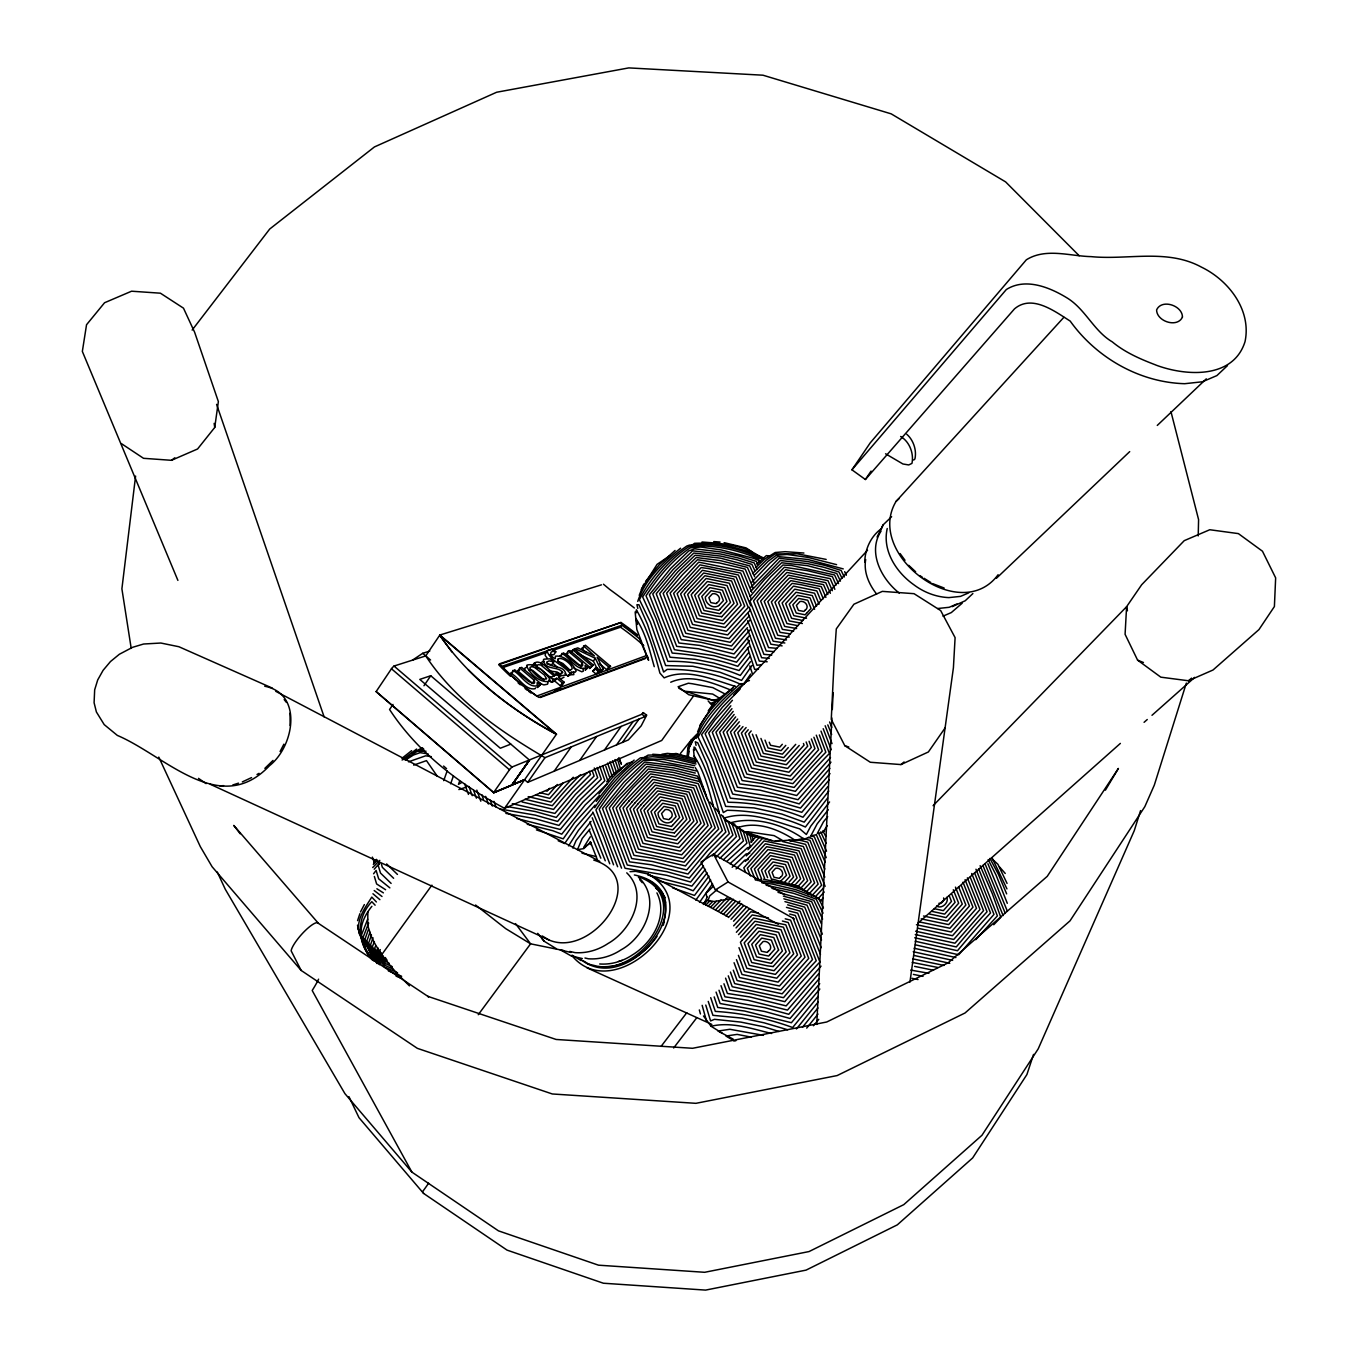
<?xml version="1.0" encoding="UTF-8"?>
<svg xmlns="http://www.w3.org/2000/svg" width="1358" height="1358" viewBox="0 0 1358 1358"><rect width="100%" height="100%" fill="white"/><g stroke="black" fill="none" stroke-linecap="round" stroke-linejoin="round"><path stroke-width="1.5" d="M524.629 669.664L525.088 667.898L527.26 667.151M1198.214 535.918L1198.588 519.622L1170.952 411.644M816.752 1024.441L831.894 718.009M832.301 709.555L833.15 692.648M687.063 756.508L687.861 747.63L691.273 739.94L697.078 733.982M687.98 756.864L688.744 748.224L692.071 740.755L697.706 734.95M135.596 476.047L121.897 588.829L131.2 648.377M887.232 528.517C882.106 550.635 896.331 572.397 913.798 584.721A59.888 53.115 45 0 0 948.919 597.605L960.513 596.383L968.695 592.886M864.757 562.229C864.927 549.175 870.868 536.155 881.631 528.5M865.691 559.547C863.467 571.905 868.95 584.483 876.589 593.989M909.945 982.123L953.418 667.712L955.098 637.632L940.653 610.557L914.036 593.684L882.344 591.375L853.927 604.225L836.29 628.907L834.219 658.902L831.266 719.384L844.795 745.678L870.325 762.262L900.948 764.571L928.363 751.976L945.1 727.922M121.303 443.557L143.524 458.308L171.481 460.311L197.572 448.989L214.734 427.464L218.366 401.595L194.618 332.218L183.483 308.164L160.414 293.192L131.573 291.206L104.566 302.732L86.539 324.732L82.346 351.433L177.898 580.392M687.759 755.235L688.947 746.662L692.682 739.363L697.197 735.204M688.455 755.404L689.049 751.195M367.882 912.118L367.645 925.29L371.192 936.137A108.929 42.743 36.2 0 0 381.802 954.572A118.367 46.359 36.2 0 0 398.573 975.01L409.437 985.874M662.517 925.46C669.477 908.383 663.773 885.789 645.322 879.016M663.366 924.985L664.249 921.267M564.045 677.201L560.447 679.136M1140.567 810.59L1134.27 830.655L1038.208 1048.851L981.97 1135.271L903.766 1204.648L809.029 1251.567L704.683 1272.293L598.505 1265.181L498.471 1230.857L411.898 1172.107L344.915 1093.631L225.275 889.252L217.297 872.057M1186.349 683.091L1154.317 785.111L1144.845 806.635L1070.019 920.843L965.012 1013L837.139 1075.57L695.941 1103.324L552.316 1093.971L417.347 1048.342L301.17 970.444L212.103 866.744L200.288 846.577L158.784 757.085M1033.557 1054.385L1026.903 1074.551L972.651 1157.95L897.298 1224.865L806.075 1270.12L705.6 1290.1L603.376 1283.225L507.026 1250.107L423.611 1193.444L359.004 1117.685L348.938 1096.636M357.578 920.622L359.887 913.696M450.635 783.804L453.402 775.961M459.632 781.071L458.478 784.364L461.533 782.615M443.726 780.646L447.172 770.869M368.391 929.517L364.979 939.193L377.863 963.45M369.936 932.267L366.83 941.077L373.976 956.168L379.544 964.723M371.481 935.034L368.663 942.944L380.206 964.418M373.043 937.784L370.53 944.829L380.868 964.129M639.228 595.347L643.794 584.076M637.734 601.424C645.016 579.323 663.06 562.535 680.596 548.208M375.555 946.102L374.689 948.224L385.18 965.402A143.405 83.076 -7.9 0 0 392.479 968.729M377.914 947.867L377.218 949.565L385.774 963.688L392.224 966.641M380.274 949.615L379.731 950.906L385.791 961.074L389.186 963.314M535.493 687.929L535.171 688.693C525.24 690.866 518.535 676.691 510.795 673.33L514.699 669.749L528.449 681.326L533.1 683.566A7.792 2.886 34.6 0 0 534.611 682.344L534.339 680.375L519.758 668L517.754 670.903L532.336 683.261L534.339 680.375M568.544 845.915L578.389 830.434L592.597 813.255M572.889 848.088L576.081 840.534L591.086 821.403M374.401 941.586L372.381 946.713L384.569 967.117L397.554 972.752M697.588 732.03C704.513 713.137 720.385 699.336 734.661 685.977M696.077 738.362C704.751 716.175 722.897 699.132 740.399 683.719L744.167 683.685M1063.874 317.297L896.093 501.357C864.384 554.132 959.987 626.411 998.13 574.706M367.678 919.162L361.296 935.458L374.469 960.887M368.68 923.016L363.129 937.326L371.566 955.115L377.1 963.603M699.489 902.391L712.526 883.786M703.597 904.479L707.28 897.027M881.732 527.719L883.175 524.816L891.629 516.702M877.064 537.055L883.175 524.816M881.104 531.029C867.236 552.197 881.495 579.204 899.285 593.09M689.626 747.002L693.293 739.838L697.74 735.747M280.087 751.534L283.89 744.167M360.481 911.965L364.368 904.564M1105.395 790.186L1118.415 768.424L1047.239 876.351L947.561 963.348M371.871 906.312C356.679 925.104 357.578 942.401 373.586 960.836M601.441 584.84L439.839 635.035L425.733 655.914L394.007 666.048L392.156 667.813A4.787 1.307 -49.2 0 0 391.46 668.764L376.115 691.629L493.82 792.766L512.17 785.06M606.653 781.919L612.051 775.095L627.396 764.011M393.005 704.429L389.576 709.504C417.551 752.434 459.887 784.364 504.582 808.333L661.719 740.466L693.038 696.654M590.306 836.766L583.634 847.443L591.019 842.673M851.941 469.817L1006.312 289.543C1025.663 277.27 1050.311 287.506 1067.829 298.404C1085.738 309.845 1093.988 331.097 1112.321 341.893C1124.933 352.384 1140.279 359.072 1155.488 364.861L1156.065 365.132C1185.941 376.268 1233.353 379.188 1245.048 341.571C1251.618 310.116 1228.735 280.359 1201.524 267.17C1167.201 248.412 1127.938 260.227 1091.102 256.628C1069.815 256.136 1045.847 247.614 1026.359 259.785L870.223 442.878L851.941 469.817L865.385 479.51L871.072 471.073M423.968 685.739L430.741 675.741L529.45 760.056L512.051 784.975L524.595 779.73L527.685 782.378L628.381 739.906L641.197 725.851L646.748 715.106L643.064 712.627L641.961 714.206L512 767.032L510.184 768.849A4.838 1.103 -49.4 0 0 509.471 769.799L493.633 792.529L376.149 691.578M548.751 680.035L551.45 682.327L554.828 681.105L560.396 685.807L562.212 685.145L564.215 682.276L558.647 677.574L559.869 677.116L557.17 674.841L555.931 675.282C550.703 673.144 538.277 653.979 532.234 666.065L534.543 664.707M555.829 651.84C548.496 649.616 549.667 656.44 555.269 658.698L555.422 656.169C563.876 654.946 573.195 663.57 576.131 671.073L575.113 672.244L571.107 672.057L571.837 672.787L570.139 673.398C563.96 665.182 549.854 661.006 546.951 650.601L552.468 649.005L555.829 651.84L553.86 654.675L549.277 654.709M553.758 661.889L549.039 660.888L546.544 662.178C550.907 668.866 565.183 664.418 565.862 675.028L559.903 675.978L556.424 673.042L560.922 673.823L562.755 672.516C558.274 665.895 546.51 670.665 543.506 661.295A10.117 3.684 34.7 0 1 544.015 659.156L550.126 658.834L553.758 661.889L551.671 664.775L547.053 663.756M541.163 683.889L537.293 687.471L541.163 683.889L521.625 667.355L519.758 668M580.749 667.847L580.46 665.963L566.252 653.996L568.221 651.178L582.412 663.145L582.718 665.03A7.554 2.716 34.8 0 1 581.326 666.201L576.844 664.011L563.468 652.825L559.717 656.27L561.516 655.659M596.23 801.441L614.902 777.964L634.152 760.09M594.702 807.671C607.298 788.964 621.981 771.191 640.348 757.883L652.604 756.695L674.926 758.969L696.009 764.011M554.437 675.911L556.525 673.008M574.332 649.056L570.632 652.468L574.332 649.056L593.293 665.013L589.593 668.459L593.293 665.013M551.45 682.327L553.453 679.441L556.814 678.236L562.399 682.938L564.215 682.276M554.828 681.105L556.814 678.236M562.365 671.633L560.396 674.485L557.187 672.04L548.7 670.801M585.943 652.247L581.631 648.632L585.4 645.203L610.54 666.337L606.788 669.783L599.54 663.706M560.396 685.807L562.399 682.938M565.064 673.636L568.17 676.25L570.139 673.398M571.837 672.787L568.17 676.25M580.46 665.963L582.412 663.145M588.999 666.574L585.281 670.02L588.999 666.574L569.987 650.567L568.221 651.178M610.54 666.337L608.74 666.999L597.147 657.255L603.173 669.036L598.997 672.668L593.378 661.108L595.33 658.307L575.351 648.7L577.744 647.868L594.481 655.965L583.584 645.848M510.472 676.25A101.392 36.904 34.7 0 1 498.726 664.724L620.996 622.473A98.574 34.884 34.9 0 1 637.496 634.848M552.417 650.567L620.504 627.192L621.862 625.257L623.458 626.378A95.501 33.814 34.9 0 1 639.194 638.549M529.416 760.09L512 784.856L529.45 760.056L512 784.856L524.595 779.73L493.82 792.766M592.665 671.175L596.603 667.644L599.913 670.445L597.944 673.245L595.975 673.975L592.665 671.175L596.603 667.644M595.975 673.975L599.913 670.445M504.582 808.333L556.491 734.169L439.839 635.035M601.204 671.837L603.173 669.036M527.685 782.378L544.982 757.679L644.897 716.668L646.001 715.106M606.788 669.783L608.74 666.999M752.009 665.471L741.553 680.392L719.723 672.176L692.801 666.286L665.641 665.573L650.414 622.27L639.431 599.659C650.159 578.338 667.117 559.615 686.775 546.052L689.372 545.135C713.952 542.521 738.871 548.106 761.159 558.427M554.132 771.225L571.226 746.917M743.912 683.702L750.702 674.043M579.696 760.446L596.603 736.494M704.462 904.055L706.771 900.795M604.446 750.006L621.132 726.428M616.515 744.914L633.117 721.505M622.473 742.402L639.024 719.078M827.209 825.664L823.661 831.215L824.662 831.011M695.805 900.099L710.641 879.916M381.802 954.572L431.912 885.161M478.254 1014.715L530.588 943.827L563.808 950.6M796.416 1028.957L818.178 1002.017M802.459 1027.327L817.94 1007.959M806.703 1028.108L817.991 1014.07M374.214 869.222L379.748 862.924L378.22 865.538L380.512 873.075L391.121 883.413M373.569 873.788L376.115 870.444L378.661 878.813L389.865 887.877M661.057 1046.424L686.792 1012.695M673.653 1047.986L696.603 1017.94M192.14 330.079L269.699 229.044L374.435 146.936L496.638 92.242L628.788 67.9L762.958 75.199L891.188 113.851L1005.616 181.887L1079.186 255.728M373.942 862.602L376.506 859.342M750.193 596.451L764.622 579.425L781.665 562.755L807.416 565.675L836.766 573.449L840.449 581.139M748.241 653.13L737.801 666.32C716.634 659.088 694.515 654.675 672.21 653.079L649.379 594.753L670.784 568.357L688.795 550.907L694.753 548.819L721.013 551.976L739.227 556.084L756.406 561.397L757.764 564.13M749.989 656.627L739.058 670.513L713.833 663.077L695.092 659.309L670.02 657.221L656.304 619.18L646.001 595.822C658.002 577.727 672.142 560.073 690.254 547.817L700.728 547.053L721.2 549.922L753.605 558.342L758.63 560.362L759.682 562.008M750.533 661.635L740.297 675.452C717.635 665.895 692.444 660.718 667.83 661.397L653.351 620.521L642.64 596.892C655.15 577.778 669.681 559.089 689.083 546.527C712.865 544.151 737.173 549.617 759.003 559.038L760.803 557.849M273.009 760.429L264.861 768.356M680.494 753.384L691.273 739.94M545.543 652.74L545.169 655.405L547.206 658.189M657.017 936.324C647.002 950.872 631.928 962.211 614.461 965.844M645.542 581.428L659.309 564.741L675.062 550.465M598.929 793.938L612.696 777.285L626.785 763.586L632.319 761.923M590.034 828.957L582.209 838.463L577.473 849.65L583.855 848.597L589.712 842.911M827.497 798.198L805.379 827.022C780.85 815.954 754.013 810.777 727.175 810.285L723.339 812.576L706.89 763.705L697.723 742.758L695.262 741.791L696.077 745.423M829.568 801.95L810.709 826.224L806.363 834.508L799.743 828.838C775.724 821.862 748.665 809.707 723.763 818.229M828.261 809.741L817.143 823.916L810.862 835.815L816.124 834.797M827.701 816.65L823.491 821.76L817.261 833.506L822.625 832.335M813.425 1025.748L818.755 1019.349M739.838 725.63L734.101 732.403L749.192 771.072L791.561 779.832L818.602 749.803L813.9 737.241M742.979 726.598L737.75 732.76L751.551 768.068L790.271 776.029L814.97 748.597L811.371 738.973M746.119 727.548L741.4 733.116L753.911 765.063L788.964 772.227L811.337 747.375L809.062 741.264M748.224 729.755L745.067 733.473L756.27 762.059L787.657 768.424L807.704 746.17L806.16 741.977M751.195 730.927L748.716 733.829L758.63 759.054L786.367 764.707L804.072 745.101L803.444 743.488M549.566 788.319L547.206 791.103L546.12 790.814M818.195 996.297L792.648 1027.514C767.915 1018.517 741.604 1012.966 715.31 1011.404L710.709 997.672M703.512 866.081L690.611 882.038L666.727 875.333L625.053 868.271L602.511 808.485L623.899 782.225L644.778 762.025L674.213 765.657L696.281 770.954M705.43 869.324L691.884 886.112L647.851 875.027M707.077 872.871L693.208 890.78L684.483 887.402L658.545 880.884M708.978 876.114L694.498 895.448L672.533 887.826M827.752 786.723L802.985 817.227C779.339 807.738 753.486 802.459 727.99 802.272L713.052 760.09L701.56 734.678L722.388 707.263L740.076 689.134M828.821 791.069L804.191 822.133L781.835 814.07L754.029 807.908L725.664 806.38L709.962 761.736L698.046 737.088C709.928 715.462 727.192 696.45 746.764 681.461L749.446 680.511M975.74 939.685L997.4 915.852L978.762 869.035M730.842 705.804L708.706 732.947L732.692 794.074L776.046 801.067L800.524 808.078L830.027 773.585M731.945 708.689L712.305 732.301L735.034 790.696L776.25 797.316L799.251 803.902L829.891 768.39M733.201 711.405L715.921 732.234L737.394 787.301L760.073 790.203L797.995 799.709L830.977 762.144M734.152 714.495L719.553 732.183L739.754 783.922L761.295 786.757L796.722 795.533L830.502 757.526M735.68 716.905L723.169 732.115L742.113 780.527L762.5 783.549L795.449 791.341L796.535 789.966A99.219 15.566 -50 0 1 829.415 753.503L820.996 731.113M751.772 582.31L769.799 563.18L777.71 556.525L807.738 559.445L843.25 568.9M750.499 587.708L779.051 558.274L807.637 561.516L825.002 565.42L841.094 570.411L844.286 576.997M750.923 591.205L780.358 560.514L807.518 563.587L823.933 567.288L838.921 571.939L842.011 578.287M749.514 640.603L735.272 658.07L698.521 648.801L676.691 646.357L656.22 593.752L675.452 570.683L693.836 553.046L720.623 556.084L736.953 559.768L751.942 564.402L754.878 570.716M749.124 646.578L736.545 662.195L714.189 655.676L674.451 649.718L652.774 593.938L673.11 569.511L692.614 550.839L720.809 554.03L738.09 557.917L754.182 562.891L757.221 569.426M865.385 479.51L1014.494 308.877C1031.978 293.939 1054.928 311.44 1070.189 321.082C1096.398 357.731 1139.379 382.413 1184.702 383.703L1202.407 381.785L1216.887 375.589L1227.496 365.591M733.643 925.85L749.514 908.621M736.019 927.938L750.855 911.778L758.358 913.017M736.375 932.284L752.213 914.936L768.424 917.889M738.531 934.644L753.571 918.093L785.807 924.849L797.502 954.861L776.793 978.201L744.405 971.394L738.413 955.336M740.449 937.241L754.929 921.25L783.43 927.191L793.734 953.808L775.435 974.382L746.849 968.322L738.99 947.629M746.306 855.896L762.806 838.022M745.338 861.43L764.079 840.908L801.152 848.648L814.647 882.972L806.907 891.238M737.7 719.078L726.819 732.047L744.473 777.132L794.158 787.453L802.357 777.761A92.412 14.615 -50 0 1 825.851 752.247L819.366 734.967M739.261 721.794L730.451 732.047L746.832 774.077L792.868 783.651L822.235 751.025L816.277 735.17M782.31 744.286L779.781 747.138L770.512 745.27L769.239 742.232M784.958 881.834L790.05 876.182L785.535 864.605L773.008 861.957L764.978 870.919L767.61 877.641M749.616 635.408L734.016 653.945L699.676 645.423L678.949 642.996L659.682 593.582L677.795 571.837L695.041 555.269L720.436 558.155L749.701 565.913L754.658 576.794M557.323 784.483L548.479 794.753L539.907 792.614M563.383 782.734L549.752 798.402L536.206 795.024M785.79 745.372L781.105 750.651L768.068 747.969L764.995 740.11M788.268 747.579L782.412 754.165L765.708 750.685L760.921 738.429M793.734 886.435L800.626 878.83L792.257 857.407L769.901 852.62L754.403 869.018L758.562 879.645M797.502 887.046L804.14 879.712L794.498 855.065L773.721 850.532L767.915 849.599L750.872 868.611L755.489 880.154M800.897 888.064L807.654 880.714L796.722 852.926L790.611 851.364L766.625 846.696L747.341 868.203L750.465 875.944M788.947 882.191L793.581 877.064L787.776 862.194L771.734 858.799L761.448 870.257L764.588 878.303M791.341 884.313L797.095 877.947L790.016 859.801L770.461 855.625L757.934 869.595L761.583 878.982M820.419 901.101L823.033 898.232M778.626 950.04L770.02 959.733L756.576 956.864L751.755 944.319L760.361 934.66L764.86 935.577L773.788 937.529L778.609 950.006M803.613 889.897L811.15 881.834L798.945 850.787L765.352 843.793L743.828 867.796L745.695 872.396M808.333 894.616L818.144 884.092L803.376 846.509L782.497 841.536M811.694 895.873L821.624 885.212L806.958 847.579L805.583 844.37L788.862 840.279M819.842 989.014L791.391 1022.727L744.608 1011.031L717.72 1007.449L714.172 996.891M728.448 917.482L741.604 903.562M730.994 919.332L743.369 905.939M733.541 921.199L746.815 906.889M818.602 973.873L787.47 1010.097L748.343 1000.371L724.951 996.806L721.013 985.687M818.993 978.931L788.777 1014.29L765.029 1007.738L722.541 1000.167L719.01 990.237M819.723 983.65L790.084 1018.5L764.809 1011.523L720.113 1003.528L716.073 992.087M733.846 694.855L867.524 550.262M799.234 745.457L785.128 761.091L760.989 756.134L752.383 734.186M750.821 842.232L757.068 835.56M747.935 849.667L759.037 837.716M795.737 744.354L783.719 757.679L778.609 756.525A143.999 37.752 12.9 0 0 763.349 753.418L756.05 734.746M725.902 915.835L739.94 901.084M713.256 908.078L721.03 899.998M715.785 909.622L726.937 897.74M718.297 911.167L730.248 898.436M720.826 912.712L733.439 899.285M723.356 914.274L735.306 901.542M829.348 779.679L801.78 812.322L775.825 804.819L756.44 800.847L730.332 798.164L716.141 758.783L705.125 733.812L714.868 720.079L732.437 700.287M749.378 615.751L728.957 638.616L687.997 630.316L673.602 593.378L699.93 564.86L740.67 573.025L751.449 599.523M749.972 620.063L730.231 642.317L685.722 633.252L670.088 593.09L698.708 562.144L742.945 571.056L751.738 592.36M716.005 857.221L736.46 836.545L732.047 824M719.876 858.341L739.974 838.684L736.189 827.175M723.441 859.75L743.471 840.874L739.075 827.158M573.246 777.234L551.025 802.052L528.194 796.637M712.271 855.964L732.93 835.051L728.126 821.386M993.75 924.747L1000.795 917.329L992.342 893.768L980.12 865.691M599.421 795.465L574.587 822.625L563.214 838.854L536.444 829.908M595.11 805.073L576.471 826.428L564.656 843.522L558.155 840.772M933.099 805.684L1126.597 606.703L1141.671 584.738L1184.244 540.654L1209.774 529.739L1238.377 533.609L1262.465 551.212L1275.654 577.88L1274.398 606.551L1258.951 629.603L1213.017 670.003L1188.454 680.765L1160.818 677.167L1137.597 660.141L1125.086 634.322L1126.597 606.703L1127.446 610.811M752.519 573.585L766.218 560.226L775.045 553.911L797.299 553.809L826.173 559.411M754.929 574.74L768.017 561.38L776.369 555.218L787.131 554.471L807.857 557.374L836.579 564.639M736.104 868.916L744.71 860.225L748.343 859.478M703.291 904.122L704.887 902.51M705.77 905.073L710.183 900.592M708.265 906.007L712.611 901.593M710.76 906.957L716.311 901.305M821.03 966.132L786.146 1005.888L749.582 996.908L727.379 993.445L723.95 983.769M726.886 861.311L746.968 843.08L742.911 830.315M730.061 863.756L747.545 847.681L750.414 847.12L746.306 832.199M732.166 867.27L746.085 853.961L749.752 853.231M372.703 867.507L379.799 860.361M373.314 864.367L377.473 860.174M750.414 609.98L727.701 634.916L690.271 627.379L677.099 593.65L701.169 567.576L708.18 568.527L738.413 575.011L750.736 605.804M756.644 564.028L766.404 555.592L769.969 556.101M755.829 567.491L764.401 559.258L775.197 552.502L785.247 551.688L803.919 553.029M996.416 578.27L1129.703 451.62M1157.271 425.427L1206.294 378.848M962.228 603.156L951.313 612.577L943.012 616.159M972.888 593.548L965.199 600.779L952.213 606.653M586.826 773.092L586.894 773.041A95.315 19.521 -49.5 0 0 554.607 808.112L553.589 809.419L522.015 801.95M896.093 501.357L898.996 498.709M917.94 923.219L1120.367 743.403M1144.081 722.32L1147.255 719.519M1151.991 715.293L1194.7 677.37M913.696 460.039L914.936 458.936C916.82 450.296 913.51 440.094 906.754 434.254M401.968 758.273L411.644 750.651M402.104 760.022L416.617 749.056M713.222 886.418L706.075 893.275L706.754 896.67M716.854 889.813L709.691 895.94L708.061 900.422L714.206 901.525L731.334 898.572M1188.454 680.765L1191.611 678.134M900.948 764.571L904.105 761.957M703.834 903.155L708.027 899.981M171.481 460.311L174.809 457.782M691.714 545.441L694.515 543.319C718.246 542.232 741.892 547.851 763.349 557.849M606.975 784.041L585.213 804.938L561.754 834.168L552.944 830.756L527.244 824.289M710.489 703.461L716.837 700.949M711.066 708.978L708.231 711.015L713.833 702.816L719.468 698.742M732.862 688.183L716.209 700.592L699.676 725.664M412.493 660.141L422.694 653.317L429.79 651.059M670.258 555.405L657.051 564.368L641.299 589.338M784.822 894.82L713.527 854.114L700.966 862.092L715.394 889.931L778.27 924.323M404.124 759.682L417.212 751.364L426.005 751.212M405.448 760.09L413.409 755.031L420.131 752.671L428.042 753.843M715.394 889.931L728.024 881.953L794.328 918.908M644.744 757.153L648.106 755.116L651.891 755.014L675.198 757.391L695.211 762.178M251.569 777.591L242.318 781.919M257.002 774.501L259.055 773.33M948.274 962.771L826.716 1021.997L692.58 1048.291L556.135 1039.464L427.855 996.365L428.602 996.84L317.365 922.659M423.255 748.411L420.114 749.786L423.832 749.175M703.478 1015.971L711.049 1026.258C731.113 1021.454 752.077 1028.753 771.582 1033.506M422.287 747.681L412.102 753.367L415.752 751.059L423.56 749.769M956.983 603.954L949.191 607.298L937.682 608.52M493.633 792.529L524.595 779.73M510.812 744.133L500.304 748.241L419.775 679.39L430.741 675.741M647.953 657.017L538.82 697.418A101.392 36.887 34.7 0 1 499.303 663.892L620.996 622.473M540.229 697.52L645.423 658.528M646.68 655.49L536.783 696.043L535.035 694.821A98.268 35.766 34.7 0 1 503.088 667.712L501.781 666.354L621.862 625.257M554.981 690.866L560.871 688.676M408.452 761.838L425.665 755.812L431.301 756.644M413.681 765.114L426.48 760.633L437.259 776.199M510.795 673.33L512.696 672.668M517.754 670.903L519.639 670.241M566.252 653.996L568.034 653.385M581.631 648.632L583.465 648.004M670.716 682.225C690.458 673.466 713.256 683.04 731.928 690.509M502.341 667.746L546.408 652.621M458.851 789.575L466.575 787.029M232.778 784.975L238.499 783.142M618.467 961.43L622.185 960.344M544.117 661.312L542.029 662.025A10.117 3.701 34.7 0 0 541.536 664.164L541.927 665.064M809.758 837.088L800.558 840.398L794.736 839.94M718.569 699.149L712.746 700.202L685.467 691.29L712.661 694.057L720.521 698.81M528.805 669.783L529.603 669.63A6.06 2.241 34.6 0 1 532.93 670.58L544.083 680.019M652.723 754.25L675.469 755.812L696.484 760.836M661.821 754.267L667.372 753.384L675.741 754.233L693.632 758.511M670.156 754.403L676.046 753.469L689.406 757.34M733.795 1041.026L735.883 1040.72M790.254 841.213L803.189 838.582C783.26 824.357 754.692 816.09 730.57 822.778L741.909 830.689L746.798 832.488M757.408 879.848L761.499 879.424M760.769 664.877L756.966 665.233L747.375 638.005M758.443 669.07L754.658 669.426L747.528 647.596M536.138 667.457L540.62 669.121L552.112 678.813M219.894 785.909L223.578 785.637M630.027 871.666L635.714 871.344L647.783 873.941L728.024 916.735M598.776 966.455C642.826 973.346 695.041 898.181 639.771 877.234M612.645 966.37L600.304 966.947L587.776 963.925M643.064 712.627L643.896 713.476M713.748 541.587L720.063 542.046M702.001 542.012C721.845 543.523 744.371 544.66 760.616 557.289M557.595 661.091L562.942 663.502L570.275 670.445M717.075 701.118L688.795 694.736L678.1 686.758L688.353 683.227L692.325 683.753L712.797 687.623L725.511 694.227M910.76 970.087L928.923 973.313M775.282 841.315L794.26 839.719C778.304 829.263 757.068 820.996 738.192 827.514L748.92 835L771.972 840.704M763.536 879.203L797.91 886.333L810.302 893.971M756.864 880.324C778.541 883.209 802.171 885.739 819.723 899.93M761.838 882.819L772.312 884.058L795.703 889.643L816.396 897.112L818.789 898.589L823.423 908.027M766.167 885.246L794.6 891.323L816.124 899.081L823.05 913.221M776.929 648.343L768.526 647.579L749.956 601.085L770.665 576.895L782.989 565.013L791.714 565.556L834.593 574.977L838.531 583.601M774.145 651.67L766.218 650.957L749.175 607.179M771.768 655.048L763.892 654.335L748.207 613.392M769.273 658.392L761.6 657.696L747.698 620.708M767.202 661.787L759.292 661.074L747.664 629.518M512.289 803.698L554.93 813.425L573.025 792.104L590.492 774.586L589.321 771.208M506.144 806.363L535.391 811.558L556.271 817.431L575.419 794.447L594.091 776.114L592.19 770.648M500.117 809.029L535.29 815.139L557.612 821.437L577.863 796.976L597.673 777.642L594.278 767.983M505.889 813.408L535.188 818.738L558.936 825.426L580.307 799.641L601.271 779.186L597.147 767.474M915.36 944.812L958.663 954.793L993.988 914.375L975.961 869.239M914.121 948.24L955.913 957.56M913.238 951.72L952.637 960.378M914.189 955.489L949.751 963.297M912.848 958.884L944.014 965.453M912.169 962.381L937.648 967.439M914.596 966.37L933.506 970.257M921.165 918.874L948.665 924.611L965.878 905.022L958.544 886.706M918.806 921.81L949.955 928.261L969.442 906.041L961.43 885.823M916.446 924.73L951.211 931.995L972.973 907.178L962.992 882.191M793.615 631.097L782.361 629.382L771.361 601.917L787.776 583.685L790.831 580.63L821.284 586.622L825.902 597.401M790.118 633.863L780.052 632.336L767.796 601.645L785.976 581.428L789.524 577.88L823.525 584.636L827.837 594.549M789.27 637.055L777.744 635.289L764.231 601.356L776.759 587.012L788.217 575.147L825.749 582.633L830.383 593.31M786.503 639.941L775.435 638.226L760.65 601.085L774.332 585.434L786.91 572.414L827.973 580.63L832.352 590.696M784.839 642.996L773.143 641.18L757.085 600.796L771.904 583.855L785.62 569.681L830.196 578.644L834.847 589.321M782.123 645.882L770.835 644.201L753.52 600.915L760.107 592.767L784.296 567.254L807.127 570.632L832.403 576.641L836.087 585.026M569.138 674.892L573.823 674.637L573.653 671.786M917.974 928.278L952.484 935.73L976.504 908.332L965.063 879.712M915.615 931.215L953.74 939.464L980.018 909.47L967.371 877.845M915.275 934.525L954.997 943.199L983.548 910.624L970.172 877.132M914.715 937.784L956.27 946.933L964.333 937.36A91.19 8.691 -50 0 1 987.062 911.761L971.717 873.5M915.19 941.23L957.509 950.736L958.595 949.395A97.895 9.217 -50 0 1 990.525 912.966L974.62 873.007M797.808 625.665L786.961 623.56L778.524 602.477L780.086 600.643L793.462 586.113L816.803 590.883L820.572 600.066M796.637 628.533L784.652 626.411L774.943 602.205L784.075 591.765L792.138 583.363L800.948 584.687L819.061 588.642L823.237 598.742M923.508 916.005L947.341 921.114L962.279 904.105L955.455 887.13M913.374 974.399L923.05 976.351M911.982 978.32L918.025 979.542M763.468 1035.356L729.84 1029.279L718.059 1031.045L733.201 1039.142M751.314 1037.156L737.139 1034.389L725.919 1036.035L732.285 1039.787M938.921 903.291C941.128 904.258 945.117 900.15 943.589 897.944M516.668 818.484L560.294 829.483L582.769 802.289L604.853 780.714L599.795 766.387M936.613 905.99C941.603 909.656 949.598 902.187 946.628 897.383M934.304 908.689L943.369 910.641L951.466 901.406L949.31 895.957M931.995 911.388L944.693 914.121L955.081 902.306L951.975 894.532M802.901 620.521L791.544 618.297L785.671 603.597L796.043 592.258L812.288 595.568L816.582 606.126M524.969 799.268L552.299 805.701L560.175 796.399A88.762 18.299 -49.5 0 1 580.545 774.62M593.735 860.072C652.061 878.168 592.512 958.969 548.836 939.923L210.303 784.296M634.373 874.959C710.709 891.069 630.978 999.115 580.664 959.376M806.533 618.213L793.836 615.649L789.253 604.208L797.35 595.347L801.593 596.145L810.013 597.893L814.613 609.284M780.171 881.648L786.537 875.316L783.277 867.015L778.066 865.895L774.281 865.131L768.509 871.581L771.751 879.899M694.821 765.742L664.181 759.495L642.606 758.664C623.695 772.278 608.774 790.696 595.924 809.928L617.635 866.744M693.632 767.779L654.03 760.174L643.675 760.344C625.987 773.568 611.541 790.984 599.201 809.215L621.557 868.152M772.04 888.421L793.462 893.326L813.9 900.337L822.609 919.145M778.015 892.342L811.643 901.61L821.403 923.763M783.379 896.127L809.368 903.206L822.388 934.202M783.838 898.809L807.042 905.158L821.522 940.008M784.941 901.627L804.717 907.127L821.217 947.697M569.766 951.432L575.028 952.637A57.409 51.129 -62.6 0 0 608.146 943.437C631.198 930.417 649.073 894.294 626.751 872.838M560.226 949.972L571.107 952.467M584.959 958.001L588.438 958.799A56.917 50.806 -62.7 0 0 621.319 949.683C645.678 936.443 661.736 898.487 638.396 877.166M582.327 958.544L571.328 956.015L561.295 950.379M572.295 956.049C616.006 1008.213 713.629 910.064 647.783 873.941M582.005 853.197L596.451 856.626M724.154 542.674L746 547.885L751.704 551.552M264.742 686.231C303.462 693.853 293.939 746.577 269.512 765.674C219.877 818.025 165.455 755.829 117.331 735.408L104.21 724.612L96.401 711.982L94.092 702.748L94.67 689.813L97.708 679.934L103.106 670.309L110.473 661.55L119.351 654.267L132.592 647.308L143.608 644.015L160.855 643.03L178.9 646.731L272.432 688.166M786.452 907.365L800.049 911.082L819.909 962.007A102.376 12.426 -49.7 0 0 785.959 1000.286L784.839 1001.678L750.821 993.615L729.806 990.084L725.579 978.15M788.811 910.895L797.706 913.153L816.226 960.768A95.366 11.679 -49.7 0 0 791.969 987.69L783.498 997.706L732.234 986.723L728.278 975.842M789.694 914.053L795.33 915.496L812.491 959.58L782.157 993.818L734.678 983.616L730.434 972.056M785.23 918.806L790.577 920.164L805.005 957.22L779.475 986.01L739.533 977.505L734.067 962.72M782.395 921.03L788.2 922.506L801.254 956.049L778.134 982.106L741.977 974.45L736.46 959.631M798.114 839.753L807.789 842.232L825.121 886.35M772.634 879.135L798.844 886.604L804.089 890.203M787.64 904.835L802.391 909.096L820.487 954.351M700.541 781.818L673.279 775.045L649.379 771.463L633.117 787.708L616.108 808.01L633.948 855.336L653.521 858.392L685.467 865.946L686.503 864.639A96.333 16.075 -49.7 0 1 718.721 829.059L707.28 798.402M810.607 835.713L814.308 836.817L825.223 862.381M808.214 837.428L812.152 838.582L824.798 869.086M803.189 838.361L809.979 840.364L824.798 877.183M695.296 773.058L673.975 767.932L645.899 764.079L626.208 783.566L605.838 807.976L627.277 865.046L666.897 871.717L689.321 878.015L709.844 853.299L729.399 833.54L723.22 816.124M697.588 776.148L673.738 770.19L647.053 766.54L617.211 797.91L609.25 807.993L629.501 861.821L651.229 864.808L688.031 874.009L707.433 850.77L725.868 832.03L718.11 810.302M698.844 778.915L673.5 772.464L648.224 769.001L620.148 798.521L612.679 807.993L631.725 858.579L652.366 861.498L686.741 869.986L705.023 848.411L722.32 830.519L712.882 804.853M787.657 1029.771L764.164 1022.829L742.113 1018.11L712.916 1015.326L708.231 1001.406M779.051 1031.469L763.943 1026.818L740.874 1022.099L714.495 1019.315L710.59 1020.944L705.77 1005.073M844.795 745.678L848.818 747.019M735.442 686.401C713.154 679.764 686.842 667.661 664.164 677.88L659.886 673.042C654.25 651.331 647.613 629.297 636.376 609.81L636.376 612.781M401.662 976.266L388.303 970.851M400.304 977.811L396.095 976.147M734.933 824.272L726.937 821.318L721.183 814.766M738.073 827.361L724.866 819.4M820.3 900.286L821.929 900.897M932.539 583.584L944.15 588.031M686.825 692.478L678.813 688.251M1137.597 660.141L1143.47 662.517M586.945 967.813L711.864 1024.424M741.213 684.568C718.059 673.857 692.58 668.968 667.134 669.392L663.621 672.057L647.511 624.357L638.939 604.785L636.919 604.7L637.785 608.418M577.031 653.249L593.378 661.108M538.175 682.735L543.845 684.924L547.393 684.245A10.643 3.938 34.7 0 0 547.817 682.463M387.064 960.276L385.282 957.526M275.759 691.324L599.761 861.379M556.491 734.169C511.389 709.962 468.833 677.846 439.72 635.204L556.373 734.355C524.205 717.126 494.295 695.5 468.306 669.867M656.067 888.217L661.312 891.171M655.812 888.268L661.074 891.221M722.015 1033.048L711.049 1026.258M542.249 935.968L548.836 939.923M583.057 960.7L589.168 964.384M572.058 955.149L581.105 960.581M556.407 948.767L544.185 941.247L537.734 933.336M385.621 889.745L376.624 883.956L374.367 876.47M376.879 888.777L383.397 892.868M919.79 575.605L922.286 577.167M924 578.236L930.824 582.514M382.005 896.501L374.197 890.525M379.884 899.675L372.941 893.751M198.489 778.355L206.11 783.617M620.504 627.192L622.1 628.313A95.484 33.865 34.9 0 1 643.709 645.576M900.643 436.495C909.605 441.723 914.002 453.504 911.965 463.384L908.723 464.945L902.917 463.978L885.569 453.793M573.823 668.102L581.801 671.786L583.295 671.175L583.159 668.238M592.852 812.033L603.41 836.647L613.544 864.808M603.461 584.212L609.555 589.304A358.902 133.95 34.5 0 1 634.373 607.994M572.584 649.667L591.562 665.641M594.617 668.374L597.944 671.175M587.25 667.202L585.128 665.42L585.264 668.357C575.673 670.292 569.206 656.678 561.686 653.436M641.961 714.206L644.897 716.668M552.689 663.179L557.323 667.101M534.22 663.179L537.157 665.658L538.124 664.588L540.891 665.064L554.115 675.944L550.737 677.15L553.453 679.441M539.313 684.568L537.14 682.735L537.191 685.79C527.244 687.946 520.538 673.789 512.798 670.411M422.694 653.317L430.588 660.039M544.982 757.679C499.982 731.215 454.981 700.287 425.733 655.914M394.007 666.048L512 767.032M391.46 668.764L509.471 769.799M475.572 905.022L505.736 928.651L530.588 943.827L515.497 923.593M443.591 766.048L446.561 768.645M992.172 859.037L997.943 864.333L1007.059 883.43M999.522 866.93L1005.243 873.466M908.706 565.335L915.631 571.752M386.623 863.943L397.453 874.433M393.633 878.286L382.362 867.338L381.462 864.384M376.387 901.967L371.786 897.095C364.64 908.57 354.217 922.031 360.345 936.205M375.131 905.209L371.82 901.695C355.762 918.483 357.222 942.741 372.109 959.868M708.146 700.932L712.424 705.719M660.939 891.255L663.434 894.209M659.105 890.288L665.335 897.672M661.006 893.751L665.573 902.306M639.72 879.678L642.249 882.683M541.91 938.446L544.185 941.247M284.178 699.591L286.436 702.409M715.36 808.146L719.333 813.187C713.697 790.509 706.415 767.779 694.855 747.426L694.006 747.087L694.668 750.023M709.928 802.035L713.476 806.516C708.825 789.185 704.293 771.106 694.142 756.033L693.48 749.293M451.925 651.959L439.72 635.204M240.196 833.778L233.78 825.409L318.417 923.355A19.963 4.753 -48.3 0 0 304.294 931.537A19.963 4.753 -48.3 0 0 291.138 950.821L301.17 970.444M900.082 553.538L905.005 560.277M366.388 950.396L369.732 955.336M366.779 951.551L369.953 956.236M370.547 957.696L367.186 952.722L357.867 928.159M695.296 767.643L697.791 771.717L707.62 799.862L697.961 777.031M822.829 830.824L825.8 836.477M820.741 831.894L826.037 843.352M411.898 1172.107L312.187 990.491A61.976 14.208 -48.1 0 0 318.587 979.169M423.611 1193.444L422.61 1191.628A73.451 12.358 -48.4 0 0 428.602 1183.208M992.019 857.747L1006.957 888.896M989.948 858.409L998.385 874.28L1006.651 893.887M988.149 859.597L995.974 874.908L1007.296 903.308M713.527 854.114L728.024 881.953M589.83 821.997L605.261 860.802M589.287 830.247L600.813 858.188M595.33 658.307L600.949 669.85M818.636 833.286L826.53 851.211M816.481 835.051L826.241 857.645M987.894 863.705L1007.161 910.709M985.076 863.875L1005.293 913.408M982.903 865.419L1003.121 915.581M844.676 571.65L846.34 575.249M592.224 817.754L609.759 863.807M754.318 583.397L747.443 567.423L720.232 560.599L696.264 557.51L680.154 573.11L663.145 593.395L681.19 639.635L700.83 642.283L732.76 649.803L733.812 648.479A96.231 18.808 -50.3 0 1 749.871 630.044M792.953 917.821L808.74 958.409L780.816 989.914L737.105 980.561L733.303 970.172M360.973 936.901L365.591 948.071M639.533 638.837L648.615 660.311L636.834 629.467L635.154 611.898M953.282 889.745L958.68 903.206L946.017 917.618L940.958 916.463A142.573 32.677 12.3 0 0 929.687 914.087M829.602 721.981L831.775 727.379M827.786 724.883L831.639 734.44M825.172 725.766L832.013 743.624M819.044 604.259L814.545 593.225L794.753 589.168L782.106 602.986L789.253 620.929A140.298 41.894 12.9 0 1 802.391 623.526M823.203 728.703L831.266 749.786M701.95 785.009L706.516 796.484M618.875 757.611L621.387 764.316M753.147 588.167L745.202 569.07L720.046 563.078L697.469 559.734L682.514 574.672L666.608 593.208L683.447 636.257L731.487 646.018L739.431 636.647A89.628 17.62 -50.3 0 1 747.46 627.651M464.589 783.719L468.476 794.413M663.043 899.488L664.418 903.206M656.916 892.885C668.408 915.886 652.468 942.825 632.37 954.946A56.51 50.535 -62.7 0 1 599.693 963.976M602.697 766.014L607.977 781.24M481.784 794.668L483.499 799.472M476.828 790.118L480.817 801.186M473.653 790.458L476.42 798.164M468.9 786.452L472.211 795.652M619.401 759.122L621.013 763.637M597.231 859.41L590.306 841.587L591.426 845.168M493.939 801.356L495.908 806.89M490.255 800.151L492.343 806.058M485.672 796.382L488.371 804.004M614.953 759.563L618.756 771.021M612.526 760.819L616.583 772.498M609.997 761.736L614.512 774.79M607.586 763.111L612.288 776.657M605.804 766.235L609.453 776.776M216.584 404.378L324.121 716.888M372.381 857.119L374.435 863.128M749.837 665.895L752.332 673.585M617.5 759.071L620.776 770.003M637.513 624.408L635.765 618.348C645.678 632.641 649.548 650.176 654.25 666.676M694.142 756.033L695.873 762.11M702.154 1005.327L706.483 1020.961M699.319 1009.928L700.439 1013.951M749.616 833.829L751.67 842.198M751.653 834.118L753.266 839.957M361.483 935.594L362.976 941.552M357.493 925.171L359.531 934.032M214.14 423.373L214.734 427.464M290.018 713.188L290.12 725.545M818.518 898.215A95.62 12.731 -49.8 0 1 824.238 892.036M815.717 896.348A89.068 11.967 -49.8 0 1 823.78 887.742M620.453 623.271A98.574 34.901 34.9 0 1 636.953 635.629M530.961 693.038A101.392 36.904 34.7 0 1 528.568 691.239M527.379 690.339A101.392 36.904 34.7 0 1 525.02 688.506M520.386 684.805A101.392 36.904 34.7 0 1 518.111 682.921M526.632 665.776C529.62 673.958 540.263 683.227 549.396 681.36A10.643 3.921 34.7 0 0 549.362 678.321C544.269 671.887 536.003 662.857 527.074 665.013L526.632 665.776M557.883 659.292L557.934 660.939L568.476 669.834C579.526 670.92 562.433 654.76 557.883 659.292M1182.445 317.042C1177.471 328.313 1156.609 321.422 1156.609 309.913C1161.65 298.539 1182.495 305.55 1182.445 317.042M546.51 678.644C540.705 681.648 534.22 673.059 530.418 669.239A6.06 2.224 34.6 0 1 530.231 667.219L531.606 666.744A6.06 2.224 34.6 0 1 534.916 667.695L544.337 674.96L546.51 678.644M623.746 802.68L619.537 808.01L636.172 852.077L684.177 862.194L692.139 852.79A89.73 15.091 -49.7 0 1 715.225 827.854L698.233 783.651L673.059 777.659L650.55 773.941L623.746 802.68M629.043 800.914L622.982 808.078L638.43 849.14L682.904 858.528L711.677 826.699L695.941 785.773L651.738 776.555L629.043 800.914M632.03 801.882L626.462 808.451L640.704 846.238L681.648 854.844L708.112 825.545L693.649 787.878L652.926 779.407L632.03 801.882M635.018 802.85L629.942 808.842L642.962 843.335L680.375 851.16L704.564 824.391L691.358 790L654.132 782.276L635.018 802.85M638.022 803.817L633.439 809.215L645.237 840.432L679.102 847.477L701.017 823.237L689.049 792.121L655.354 785.162L638.022 803.817M641.01 804.785L636.936 809.606L647.494 837.53L677.829 843.793L697.452 822.082L686.758 794.243L656.559 788.03L641.01 804.785M644.015 805.752L640.433 809.979L649.769 834.627L676.556 840.195L693.887 821.064L684.449 796.365L657.764 790.916L644.015 805.752M645.491 808.536L643.93 810.37L652.044 831.809L675.299 836.766L690.339 820.164L682.14 798.691L658.97 793.802L645.491 808.536M742.079 940.262L740.416 942.231L749.276 965.334L774.077 970.715L789.949 952.858L781.02 929.721L756.287 924.425L742.079 940.262M685.196 588.523L680.613 593.921L692.546 624.442L726.428 631.215L748.224 607.399L736.138 576.997L702.409 570.292L685.196 588.523M688.2 589.389L684.126 594.193L694.821 621.506L725.155 627.498L744.693 606.177L733.863 578.983L703.648 573.008L688.2 589.389M691.222 590.255L687.64 594.464L697.095 618.552L723.899 623.899L741.145 605.125L731.589 580.969L704.887 575.741L691.222 590.255M692.716 592.92L691.171 594.753L699.37 615.717L722.626 620.521L737.598 604.225L729.314 583.21L706.143 578.474L692.716 592.92M780.426 877.319L779.509 878.388L774.009 877.285L772.04 872.226L775.554 868.305C780.969 867.032 785.535 874.263 780.426 877.319M768.305 951.262L767.304 952.416L761.431 951.228L759.326 945.762L763.077 941.535C768.934 940.177 773.754 947.986 768.305 951.262M669.952 818.619L669.019 819.689L663.519 818.602L661.584 813.544L665.148 809.606C670.631 808.299 675.079 815.598 669.952 818.619M770.003 954.504L768.662 956.066L759.088 954.046L755.54 945.032L761.719 938.089L771.378 940.126L774.858 949.089L770.003 954.504M772.091 962.55L771.378 963.382L754.131 959.682L747.969 943.589L759.003 931.232L776.199 934.915L782.412 950.973L772.091 962.55M773.143 966.573L767.44 965.844A148.48 30.657 12.9 0 0 751.704 962.516L744.201 942.876L757.645 927.803L778.609 932.318L786.18 951.924L773.143 966.573M804.887 610.37L803.97 611.439L798.402 610.387L796.399 605.413L799.947 601.526C805.328 600.168 810.081 607.332 804.887 610.37M717.245 602.579L716.311 603.648L710.811 602.612L708.859 597.656L712.407 593.802C717.788 592.444 722.405 599.591 717.245 602.579M671.548 821.641C666.082 825.46 657.815 820.062 658.053 812.882L663.909 806.431L672.94 808.299L676.131 816.616L671.548 821.641M672.499 825.392L671.531 826.513L658.919 823.882L654.505 812.237L662.67 803.257L675.249 805.888L679.679 817.465L672.499 825.392M673.466 829.161L672.787 829.925L656.627 826.513L650.974 811.592L661.431 800.1L677.557 803.495L683.244 818.382L673.466 829.161M674.417 832.912L669.087 832.233A139.721 32.982 13.3 0 0 654.335 829.161L647.443 810.93L660.209 796.925L679.849 801.101L686.792 819.281L674.417 832.912M806.516 613.375L805.243 614.818L796.212 613.035L792.817 604.819L798.64 598.437L807.755 600.253L811.066 608.401L806.516 613.375M718.84 605.566C713.459 609.318 705.175 604.208 705.311 597.062L711.151 590.713L720.198 592.512L723.407 600.626L718.84 605.566M719.808 609.284L718.84 610.387L706.228 607.841L701.78 596.451L709.894 587.641L722.473 590.187L726.954 601.509L719.808 609.284M720.775 613.001L720.096 613.765L703.953 610.472L698.233 595.856L708.638 584.568L724.748 587.861L730.502 602.426L720.775 613.001M721.743 616.702L716.413 616.04A139.585 41.249 13.3 0 0 701.662 613.086L694.702 595.245L707.382 581.496L727.039 585.536L734.05 603.325L721.743 616.702M747.868 831.741L745.831 832.267L773.839 841.128L782.055 840.144L774.111 835.628L747.868 831.741"/></g></svg>
